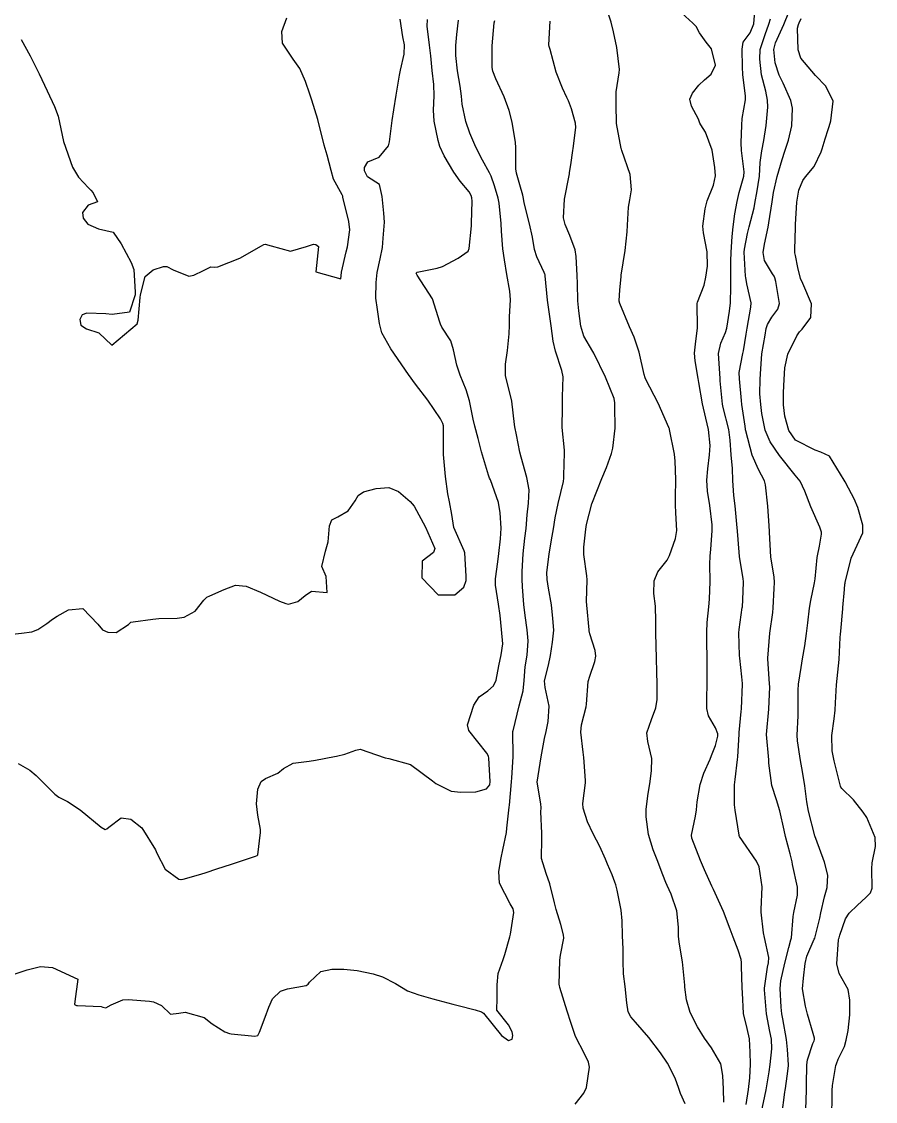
# Model space of a CAD drawing. Header units: metres. Extents: x 318500 to 325275, y 7408834 to 7428799.
# Drawn here: x 319877.7 to 319945, y 7411572.9 to 7411658 of the extents above; entities that cross this region are included whole.
import ezdxf

# ---------------------------------------------------------------- set-up
doc = ezdxf.new("R2010")
doc.units = ezdxf.units.M
doc.header["$MEASUREMENT"] = 0
doc.layers.add('Curvas de Nivel 1m', color=11, linetype='Continuous')
doc.layers.add('Curvas de Nivel 5m', color=15, linetype='Continuous')

msp = doc.modelspace()

# ---------------------------------------------------------------- linework, layer by layer
at = {"layer": 'Curvas de Nivel 1m', "flags": 128}
for points, elevation in [([(319933.017, 7411572.833), (319932.999, 7411573.86), (319932.945, 7411574.932), (319932.791, 7411575.862), (319932.049, 7411577.125), (319931.502, 7411577.878), (319930.948, 7411578.766), (319930.369, 7411579.896), (319930.095, 7411580.9), (319929.965, 7411581.902), (319929.952, 7411582.063), (319929.783, 7411583.905), (319929.528, 7411585.283), (319929.454, 7411585.911), (319929.444, 7411586.638), (319929.313, 7411587.913), (319928.884, 7411589.246), (319928.574, 7411589.925), (319928.466, 7411590.17), (319928.228, 7411590.758), (319927.762, 7411591.935), (319927.451, 7411592.739), (319927.09, 7411593.942), (319926.898, 7411595.336), (319926.908, 7411595.944), (319927.074, 7411597.181), (319927.198, 7411597.941), (319927.324, 7411598.951), (319927.367, 7411599.94), (319927.035, 7411601.278), (319926.972, 7411601.944), (319927.33, 7411603.002), (319927.667, 7411603.937), (319927.766, 7411604.58), (319927.773, 7411605.937), (319927.747, 7411606.631), (319927.71, 7411607.938), (319927.695, 7411608.71), (319927.674, 7411609.938), (319927.679, 7411610.751), (319927.633, 7411611.939), (319927.517, 7411612.948), (319927.53, 7411613.94), (319927.824, 7411614.661), (319928.557, 7411615.582), (319928.751, 7411615.927), (319929.228, 7411617.272), (319929.312, 7411617.919), (319929.24, 7411619.291), (319929.211, 7411619.921), (319929.225, 7411620.52), (319929.243, 7411621.921), (319929.204, 7411623.38), (319929.146, 7411623.923), (319928.758, 7411625.87), (319928.744, 7411625.929), (319928.733, 7411625.962), (319928.701, 7411626.031), (319927.852, 7411627.939), (319926.89, 7411629.806), (319926.823, 7411629.949), (319926.754, 7411630.205), (319926.347, 7411631.956), (319925.972, 7411633.142), (319925.591, 7411633.968), (319924.827, 7411635.81), (319924.786, 7411635.981), (319924.783, 7411636.028), (319924.844, 7411636.894), (319924.929, 7411637.909), (319924.925, 7411637.979), (319924.929, 7411638.047), (319925.263, 7411639.974), (319925.417, 7411641.458), (319925.428, 7411641.972), (319925.504, 7411643.399), (319925.609, 7411643.97), (319925.75, 7411644.77), (319925.641, 7411645.97), (319924.988, 7411647.874), (319924.957, 7411647.98), (319924.949, 7411648.022), (319924.565, 7411649.987), (319924.532, 7411651.485), (319924.533, 7411651.988), (319924.544, 7411652.491), (319924.78, 7411653.984), (319924.793, 7411654.265), (319924.587, 7411655.988), (319924.346, 7411657.226), (319924.146, 7411657.995), (319923.647, 7411659.498)], 739), ([(319935.981, 7411571.951), (319936.376, 7411573.814), (319936.597, 7411575.235), (319936.676, 7411575.81), (319936.801, 7411577.056), (319936.778, 7411577.809), (319936.667, 7411578.412), (319936.39, 7411579.815), (319936.238, 7411581.688), (319936.243, 7411581.818), (319936.477, 7411583.472), (319936.543, 7411583.814), (319936.578, 7411584.247), (319936.24, 7411585.819), (319936.165, 7411586.18), (319935.983, 7411587.823), (319935.98, 7411588.037), (319936.04, 7411589.823), (319935.809, 7411591.4), (319935.614, 7411591.829), (319934.269, 7411593.785), (319934.241, 7411593.85), (319934.231, 7411593.89), (319933.915, 7411595.854), (319933.868, 7411596.291), (319933.867, 7411597.855), (319933.912, 7411598.269), (319934.113, 7411599.852), (319934.132, 7411600.073), (319934.234, 7411601.851), (319934.24, 7411601.993), (319934.398, 7411603.63), (319934.416, 7411603.85), (319934.49, 7411605.788), (319934.49, 7411605.849), (319934.438, 7411606.363), (319934.278, 7411607.852), (319934.264, 7411608.05), (319934.211, 7411609.853), (319934.228, 7411610.108), (319934.486, 7411611.85), (319934.489, 7411611.872), (319934.519, 7411612.469), (319934.586, 7411613.802), (319934.585, 7411613.849), (319934.581, 7411613.89), (319934.542, 7411614.093), (319934.266, 7411615.853), (319934.23, 7411616.188), (319934.098, 7411617.855), (319934.055, 7411618.399), (319933.92, 7411619.857), (319933.815, 7411620.672), (319933.742, 7411621.859), (319933.717, 7411622.797), (319933.611, 7411623.861), (319933.518, 7411625.031), (319933.414, 7411625.863), (319932.977, 7411627.608), (319932.923, 7411627.868), (319932.748, 7411629.708), (319932.733, 7411629.87), (319932.728, 7411629.893), (319932.601, 7411631.873), (319932.788, 7411632.666), (319933.157, 7411633.506), (319933.254, 7411633.865), (319933.475, 7411635.209), (319933.558, 7411635.863), (319933.592, 7411637.119), (319933.576, 7411637.863), (319933.581, 7411639.154), (319933.598, 7411639.863), (319933.682, 7411641.079), (319933.773, 7411641.861), (319933.901, 7411642.885), (319934.069, 7411643.859), (319934.238, 7411644.567), (319934.61, 7411645.853), (319934.636, 7411646.182), (319934.421, 7411647.856), (319934.383, 7411648.473), (319934.448, 7411649.856), (319934.48, 7411650.4), (319934.731, 7411651.853), (319934.738, 7411652.159), (319934.529, 7411653.855), (319934.492, 7411654.443), (319934.465, 7411655.856), (319934.56, 7411656.401), (319935.113, 7411657.14), (319935.381, 7411657.846), (319935.537, 7411659.451)], 741), ([(319876.11, 7411582.62), (319878.117, 7411583.278), (319879.171, 7411583.528), (319880.123, 7411583.453), (319882.11, 7411582.54), (319881.864, 7411580.763), (319881.836, 7411580.544), (319881.999, 7411580.462), (319882.079, 7411580.451), (319883.939, 7411580.373), (319884.078, 7411580.34), (319884.31, 7411580.275), (319884.731, 7411580.503), (319885.669, 7411580.911), (319886.087, 7411580.933), (319887.757, 7411580.793), (319888.084, 7411580.744), (319888.707, 7411580.451), (319889.408, 7411579.774), (319890.074, 7411579.849), (319890.575, 7411579.925), (319892.071, 7411579.504), (319892.688, 7411579.023), (319893.704, 7411578.385), (319894.058, 7411578.257), (319894.204, 7411578.231), (319896.055, 7411578.042), (319896.3, 7411578.104), (319896.419, 7411578.346), (319896.883, 7411579.53), (319897.155, 7411580.339), (319897.446, 7411580.98), (319898.099, 7411581.586), (319898.641, 7411581.783), (319900.106, 7411582.04), (319900.27, 7411582.135), (319900.384, 7411582.296), (319901.274, 7411583.132), (319902.126, 7411583.326), (319903.067, 7411583.319), (319904.125, 7411583.232), (319905.395, 7411582.957), (319906.118, 7411582.725), (319907.147, 7411582.204), (319908.101, 7411581.615), (319908.987, 7411581.291), (319910.092, 7411580.994), (319911.662, 7411580.571), (319912.085, 7411580.46), (319913.418, 7411580.12), (319913.936, 7411579.97), (319914.078, 7411579.863), (319915.503, 7411578.096), (319916.054, 7411577.7), (319916.341, 7411577.801), (319916.401, 7411578.085), (319916.354, 7411578.377), (319916.068, 7411578.927), (319915.125, 7411580.1), (319915.165, 7411581.028), (319915.166, 7411582.099), (319915.245, 7411582.977), (319915.637, 7411584.095), (319915.765, 7411584.473), (319916.158, 7411585.869), (319916.211, 7411586.089), (319916.49, 7411587.781), (319916.422, 7411588.087), (319916.196, 7411588.477), (319915.356, 7411590.099), (319915.293, 7411591.036), (319915.488, 7411592.098), (319915.618, 7411592.728), (319915.89, 7411594.094), (319915.934, 7411594.434), (319916.12, 7411596.092), (319916.139, 7411596.255), (319916.301, 7411598.09), (319916.302, 7411598.109), (319916.324, 7411598.386), (319916.415, 7411600.089), (319916.406, 7411602.063), (319916.405, 7411602.09), (319916.414, 7411602.123), (319916.885, 7411604.083), (319917.221, 7411605.275), (319917.293, 7411606.077), (319917.373, 7411607.149), (319917.522, 7411608.074), (319917.604, 7411609.205), (319917.532, 7411610.074), (319917.366, 7411611.208), (319917.266, 7411612.079), (319917.152, 7411613.459), (319917.124, 7411614.081), (319917.132, 7411614.667), (319917.219, 7411616.08), (319917.355, 7411617.302), (319917.444, 7411618.077), (319917.537, 7411619.145), (319917.639, 7411620.075), (319917.678, 7411621.122), (319917.5, 7411622.077), (319917.049, 7411623.699), (319916.962, 7411624.086), (319916.69, 7411625.454), (319916.559, 7411626.091), (319916.532, 7411626.261), (319916.307, 7411628.094), (319916.176, 7411628.648), (319915.822, 7411630.099), (319915.829, 7411631.034), (319915.985, 7411632.098), (319916.105, 7411633.409), (319916.132, 7411634.097), (319916.147, 7411634.76), (319916.218, 7411636.096), (319916.163, 7411636.774), (319915.919, 7411638.099), (319915.736, 7411639.236), (319915.623, 7411640.103), (319915.508, 7411641.496), (319915.477, 7411642.104), (319915.328, 7411643.712), (319915.247, 7411644.107), (319914.95, 7411645.084), (319914.683, 7411645.84), (319914.547, 7411646.116), (319913.995, 7411647.105), (319913.479, 7411648.133), (319913.006, 7411649.228), (319912.699, 7411650.145), (319912.415, 7411651.531), (319912.359, 7411652.15), (319912.256, 7411652.948), (319912.046, 7411654.155), (319911.897, 7411655.348), (319911.898, 7411656.158), (319911.973, 7411657.021), (319912.122, 7411658.155)], 736), ([(319876.471, 7411609.687), (319877.682, 7411609.812), (319878.473, 7411609.929), (319878.959, 7411610.102), (319879.66, 7411610.578), (319880.128, 7411610.931), (319880.489, 7411611.15), (319881.388, 7411611.666), (319882.498, 7411611.756), (319883.681, 7411610.522), (319884.046, 7411610.087), (319884.474, 7411609.899), (319885.123, 7411609.854), (319886.11, 7411610.494), (319886.302, 7411610.673), (319886.483, 7411610.701), (319888.031, 7411610.923), (319888.488, 7411610.976), (319889.931, 7411610.996), (319890.49, 7411611.065), (319891.369, 7411611.55), (319892.041, 7411612.415), (319892.268, 7411612.658), (319892.515, 7411612.759), (319893.646, 7411613.27), (319894.528, 7411613.611), (319895.373, 7411613.522), (319896.52, 7411613.04), (319898.011, 7411612.335), (319898.507, 7411612.145), (319898.729, 7411612.104), (319899.442, 7411612.316), (319900.031, 7411612.793), (319900.523, 7411613.135), (319901.772, 7411613.03), (319901.693, 7411614.283), (319901.333, 7411615.073), (319901.637, 7411616.284), (319901.841, 7411617.011), (319901.943, 7411618.28), (319902.13, 7411618.744), (319902.601, 7411618.974), (319903.408, 7411619.462), (319903.965, 7411620.257), (319904.213, 7411620.666), (319904.627, 7411620.965), (319905.625, 7411621.23), (319906.631, 7411621.29), (319907.396, 7411620.977), (319908.313, 7411620.195), (319908.614, 7411619.821), (319909.523, 7411618.181), (319910.245, 7411616.493), (319910.134, 7411616.174), (319909.243, 7411615.493), (319909.235, 7411614.183), (319910.52, 7411612.832), (319911.837, 7411612.833), (319912.53, 7411613.449), (319912.71, 7411613.965), (319912.722, 7411614.137), (319912.719, 7411614.315), (319912.602, 7411616.139), (319912.563, 7411616.311), (319911.752, 7411618.153), (319911.596, 7411619.164), (319911.415, 7411620.158), (319911.265, 7411620.799), (319911.102, 7411622.163), (319910.938, 7411623.894), (319910.925, 7411624.166), (319910.944, 7411625.919), (319910.928, 7411626.167), (319910.886, 7411626.351), (319910.705, 7411626.708), (319909.703, 7411628.18), (319908.739, 7411629.44), (319908.164, 7411630.199), (319906.78, 7411632.22), (319906.066, 7411633.504), (319905.891, 7411634.234), (319905.725, 7411635.328), (319905.61, 7411636.238), (319905.622, 7411637.465), (319905.71, 7411638.237), (319905.954, 7411639.317), (319906.114, 7411640.231), (319906.178, 7411640.943), (319906.294, 7411642.229), (319906.225, 7411642.926), (319906.089, 7411644.233), (319905.897, 7411645.183), (319904.955, 7411645.786), (319904.715, 7411646.252), (319904.697, 7411646.519), (319904.971, 7411646.969), (319905.861, 7411647.352), (319906.597, 7411648.226), (319906.679, 7411648.54), (319906.898, 7411650.222), (319907.029, 7411651.085), (319907.213, 7411652.217), (319907.465, 7411653.813), (319907.552, 7411654.213), (319907.839, 7411655.459), (319907.851, 7411656.209), (319907.722, 7411656.826), (319907.512, 7411658.214)], 734), ([(319877.647, 7411656.612), (319878.351, 7411655.33), (319878.735, 7411654.595), (319879.06, 7411653.922), (319879.682, 7411652.584), (319880.269, 7411651.337), (319880.549, 7411650.575), (319880.99, 7411648.57), (319881.7, 7411646.559), (319882.174, 7411645.774), (319882.944, 7411644.922), (319883.135, 7411644.73), (319883.308, 7411644.534), (319883.65, 7411643.809), (319882.925, 7411643.551), (319882.48, 7411642.984), (319882.545, 7411642.545), (319882.903, 7411642.067), (319883.735, 7411641.69), (319884.894, 7411641.432), (319885.531, 7411640.503), (319886.327, 7411639.033), (319886.53, 7411638.493), (319886.626, 7411636.7), (319886.629, 7411636.492), (319886.182, 7411635.124), (319884.806, 7411634.929), (319884.33, 7411634.994), (319882.808, 7411635.054), (319882.443, 7411634.908), (319882.277, 7411634.548), (319882.342, 7411634.093), (319882.793, 7411633.795), (319883.768, 7411633.504), (319884.78, 7411632.51), (319886.797, 7411634.193), (319886.87, 7411634.489), (319887.034, 7411636.28), (319887.05, 7411636.487), (319887.408, 7411637.925), (319888.053, 7411638.472), (319888.863, 7411638.714), (319889.13, 7411638.724), (319889.638, 7411638.448), (319890.853, 7411637.963), (319891.243, 7411638.037), (319892.027, 7411638.418), (319892.585, 7411638.691), (319892.863, 7411638.671), (319893.158, 7411638.7), (319894.87, 7411639.368), (319896.583, 7411640.354), (319896.77, 7411640.463), (319896.882, 7411640.474), (319897.352, 7411640.345), (319898.876, 7411639.927), (319900.13, 7411640.311), (319900.695, 7411640.49), (319900.882, 7411640.456), (319901.094, 7411640.297), (319900.86, 7411638.3), (319902.852, 7411637.755), (319902.893, 7411638.236), (319902.896, 7411638.27), (319903.262, 7411639.88), (319903.368, 7411640.265), (319903.551, 7411641.613), (319903.459, 7411642.265), (319903.01, 7411644.198), (319902.989, 7411644.27), (319902.941, 7411644.377), (319902.276, 7411645.603), (319902.081, 7411646.283), (319901.76, 7411647.506), (319901.533, 7411648.292), (319901.02, 7411650.3), (319900.553, 7411651.825), (319900.403, 7411652.31), (319900.057, 7411653.313), (319899.615, 7411654.322), (319899.081, 7411655.059), (319898.25, 7411656.339), (319898.203, 7411657.245), (319898.577, 7411658.335)], 733), ([(319921.318, 7411572.686), (319921.996, 7411573.561), (319922.203, 7411574.007), (319922.433, 7411575.594), (319922.364, 7411576.005), (319922.04, 7411576.652), (319921.344, 7411578.017), (319920.963, 7411579.129), (319920.69, 7411580.024), (319920.108, 7411581.875), (319920.069, 7411582.031), (319920.063, 7411582.078), (319920.092, 7411584.031), (319920.144, 7411584.43), (319920.421, 7411585.764), (319920.401, 7411586.028), (319920.172, 7411586.835), (319919.819, 7411588.036), (319919.681, 7411588.555), (319919.322, 7411590.043), (319919.035, 7411590.855), (319918.667, 7411592.054), (319918.684, 7411593.633), (319918.694, 7411594.054), (319918.613, 7411595.738), (319918.619, 7411596.055), (319918.607, 7411596.359), (319918.32, 7411598.06), (319918.62, 7411600.056), (319918.902, 7411601.522), (319919.014, 7411602.05), (319919.189, 7411602.849), (319919.264, 7411604.047), (319918.937, 7411605.538), (319918.907, 7411606.053), (319919.218, 7411607.279), (319919.362, 7411608.046), (319919.531, 7411609.104), (319919.618, 7411610.043), (319919.56, 7411610.978), (319919.447, 7411612.046), (319919.218, 7411613.361), (319919.092, 7411614.052), (319919.083, 7411614.59), (319919.261, 7411616.049), (319919.443, 7411617.181), (319919.593, 7411618.045), (319919.738, 7411618.908), (319919.97, 7411620.04), (319920.384, 7411621.781), (319920.422, 7411622.033), (319920.43, 7411622.246), (319920.478, 7411624.033), (319920.462, 7411624.244), (319920.289, 7411626.036), (319920.308, 7411627.628), (319920.315, 7411628.036), (319920.314, 7411628.448), (319920.362, 7411630.036), (319920.271, 7411630.524), (319919.76, 7411632.045), (319919.577, 7411632.837), (319919.417, 7411634.051), (319919.185, 7411635.694), (319919.141, 7411636.055), (319918.945, 7411637.973), (319918.937, 7411638.059), (319918.924, 7411638.122), (319918.862, 7411638.26), (319918.287, 7411639.482), (319918.112, 7411640.072), (319917.941, 7411641.028), (319917.7, 7411642.078), (319917.283, 7411643.737), (319917.23, 7411644.086), (319917.196, 7411644.34), (319916.951, 7411645.17), (319916.688, 7411646.093), (319916.634, 7411646.424), (319916.63, 7411648.094), (319916.603, 7411648.487), (319916.333, 7411650.097), (319916.114, 7411651.014), (319915.703, 7411652.103), (319915.061, 7411653.511), (319914.832, 7411654.114), (319914.782, 7411654.407), (319914.778, 7411656.115), (319914.936, 7411657.931), (319914.974, 7411658.112)], 737), ([(319937.601, 7411571.796), (319937.84, 7411573.634), (319937.865, 7411573.792), (319937.885, 7411573.909), (319938.017, 7411574.898), (319938.125, 7411575.693), (319938.128, 7411575.789), (319938.048, 7411576.998), (319937.964, 7411577.791), (319937.677, 7411579.397), (319937.606, 7411579.797), (319937.549, 7411580.338), (319937.465, 7411581.8), (319937.518, 7411582.4), (319937.844, 7411583.794), (319938.153, 7411585.045), (319938.316, 7411585.63), (319938.35, 7411585.788), (319938.494, 7411587.478), (319938.544, 7411587.786), (319938.837, 7411589.158), (319938.844, 7411589.784), (319938.454, 7411591.572), (319938.404, 7411591.788), (319938.249, 7411592.421), (319937.902, 7411593.796), (319937.792, 7411594.283), (319937.456, 7411595.803), (319937.181, 7411596.679), (319936.815, 7411597.813), (319936.587, 7411599.575), (319936.568, 7411599.817), (319936.38, 7411601.82), (319936.564, 7411603.818), (319936.648, 7411605.595), (319936.639, 7411605.817), (319936.488, 7411607.791), (319936.485, 7411607.82), (319936.492, 7411607.851), (319936.645, 7411609.818), (319936.886, 7411611.433), (319936.925, 7411611.814), (319937.003, 7411613.343), (319937.032, 7411613.813), (319936.999, 7411614.267), (319936.725, 7411615.818), (319936.63, 7411617.779), (319936.627, 7411617.819), (319936.597, 7411618.27), (319936.486, 7411619.822), (319936.324, 7411621.512), (319936.237, 7411621.826), (319935.771, 7411622.716), (319935.253, 7411623.841), (319934.771, 7411625.777), (319934.748, 7411625.849), (319934.737, 7411625.886), (319934.703, 7411626.138), (319934.454, 7411627.853), (319934.419, 7411628.159), (319934.255, 7411629.855), (319934.25, 7411630.362), (319934.526, 7411631.853), (319934.572, 7411632.062), (319934.795, 7411633.39), (319934.864, 7411633.849), (319935.161, 7411635.509), (319935.181, 7411635.845), (319934.853, 7411637.359), (319934.761, 7411637.851), (319934.75, 7411637.962), (319934.631, 7411639.852), (319934.648, 7411640.088), (319934.902, 7411641.322), (319935.006, 7411641.751), (319935.033, 7411641.848), (319935.418, 7411643.357), (319935.51, 7411643.841), (319935.636, 7411644.529), (319935.829, 7411645.837), (319935.903, 7411646.909), (319936.012, 7411647.835), (319936.18, 7411648.655), (319936.376, 7411649.83), (319936.496, 7411651.29), (319936.482, 7411651.828), (319936.339, 7411652.542), (319936.009, 7411653.836), (319935.854, 7411655.073), (319935.906, 7411655.838), (319936.279, 7411657), (319936.571, 7411657.828), (319936.705, 7411658.248)], 742), ([(319939.501, 7411572.259), (319939.543, 7411573.775), (319939.558, 7411574.223), (319939.578, 7411575.775), (319939.622, 7411576.188), (319940.055, 7411577.467), (319940.144, 7411577.684), (319940.169, 7411577.768), (319940.169, 7411577.876), (319940.065, 7411578.257), (319939.634, 7411579.774), (319939.458, 7411580.408), (319939.242, 7411581.779), (319939.296, 7411582.605), (319939.43, 7411583.777), (319939.566, 7411584.355), (319940.159, 7411585.688), (319940.19, 7411585.77), (319940.601, 7411587.347), (319940.682, 7411587.763), (319940.953, 7411589.015), (319941.161, 7411589.756), (319941.222, 7411590.747), (319940.967, 7411591.759), (319940.268, 7411593.625), (319940.225, 7411593.77), (319940.207, 7411593.835), (319939.709, 7411595.776), (319939.577, 7411596.507), (319939.416, 7411597.779), (319939.221, 7411598.896), (319939.079, 7411599.783), (319938.842, 7411601.317), (319938.809, 7411601.786), (319938.887, 7411603.294), (319938.901, 7411603.785), (319938.881, 7411605.328), (319938.912, 7411605.785), (319939.117, 7411607.116), (319939.239, 7411607.782), (319939.422, 7411608.829), (319939.555, 7411609.779), (319939.646, 7411610.626), (319939.783, 7411611.777), (319939.898, 7411612.398), (319940.178, 7411613.774), (319940.226, 7411614.091), (319940.399, 7411615.772), (319940.422, 7411615.912), (319940.573, 7411616.667), (319940.736, 7411617.62), (319940.733, 7411617.768), (319940.596, 7411618.182), (319939.878, 7411619.777), (319939.415, 7411620.999), (319939.037, 7411621.786), (319938.647, 7411622.261), (319937.405, 7411623.809), (319936.686, 7411624.888), (319936.277, 7411625.826), (319936.016, 7411627.134), (319935.939, 7411627.832), (319935.874, 7411628.691), (319935.894, 7411629.833), (319935.937, 7411630.658), (319936.025, 7411631.831), (319936.282, 7411633.315), (319936.377, 7411633.826), (319936.471, 7411634.159), (319936.814, 7411634.728), (319937.285, 7411635.351), (319937.421, 7411635.811), (319937.121, 7411637.552), (319937.045, 7411637.817), (319936.992, 7411637.949), (319936.863, 7411638.139), (319936.233, 7411639.189), (319936.129, 7411639.831), (319936.226, 7411640.494), (319936.521, 7411641.826), (319936.581, 7411642.159), (319936.828, 7411643.822), (319936.947, 7411644.562), (319937.229, 7411645.816), (319937.622, 7411647.169), (319937.833, 7411647.807), (319938.124, 7411648.683), (319938.386, 7411649.8), (319938.439, 7411651.204), (319938.31, 7411651.801), (319937.696, 7411653.175), (319937.39, 7411653.815), (319937.084, 7411654.778), (319936.983, 7411655.822), (319937.105, 7411656.343), (319937.764, 7411657.81), (319938.153, 7411658.786)], 743), ([(319941.545, 7411571.747), (319941.556, 7411573.307), (319941.563, 7411573.747), (319941.589, 7411574.163), (319941.866, 7411575.742), (319941.9, 7411575.874), (319942.037, 7411576.235), (319942.547, 7411577.238), (319942.681, 7411577.731), (319942.824, 7411578.485), (319942.96, 7411579.727), (319942.95, 7411580.875), (319942.817, 7411581.729), (319942.129, 7411582.987), (319941.931, 7411583.743), (319942.068, 7411585.65), (319942.097, 7411585.741), (319942.113, 7411585.789), (319942.164, 7411586.006), (319942.626, 7411587.29), (319942.92, 7411587.729), (319943.558, 7411588.362), (319944.209, 7411588.968), (319944.581, 7411589.34), (319944.72, 7411589.705), (319944.704, 7411591.237), (319944.726, 7411591.705), (319944.976, 7411592.986), (319944.963, 7411593.703), (319944.293, 7411595.274), (319944.015, 7411595.714), (319943.257, 7411596.673), (319942.318, 7411597.57), (319942.248, 7411597.67), (319942.231, 7411597.741), (319942.209, 7411597.854), (319941.733, 7411599.749), (319941.578, 7411600.535), (319941.539, 7411601.753), (319941.715, 7411603.072), (319941.808, 7411603.749), (319941.835, 7411604.322), (319941.897, 7411605.748), (319941.95, 7411606.234), (319942.115, 7411607.745), (319942.198, 7411609.465), (319942.217, 7411609.744), (319942.243, 7411609.984), (319942.413, 7411611.741), (319942.421, 7411611.831), (319942.533, 7411613.269), (319942.575, 7411613.704), (319942.582, 7411613.739), (319942.597, 7411613.796), (319943.068, 7411615.732), (319943.551, 7411616.75), (319943.982, 7411617.719), (319943.992, 7411618.326), (319943.582, 7411619.726), (319943.293, 7411620.396), (319942.639, 7411621.644), (319942.615, 7411621.716), (319942.598, 7411621.741), (319942.516, 7411621.868), (319941.369, 7411623.76), (319940.675, 7411624.09), (319940.216, 7411624.236), (319938.689, 7411625.035), (319938.142, 7411625.798), (319937.833, 7411626.925), (319937.734, 7411627.805), (319937.74, 7411628.8), (319937.79, 7411629.804), (319937.832, 7411630.736), (319938.077, 7411631.801), (319938.795, 7411633.262), (319939.004, 7411633.582), (319939.199, 7411633.786), (319939.884, 7411634.709), (319939.934, 7411635.779), (319939.265, 7411637.375), (319939.07, 7411637.788), (319938.869, 7411638.65), (319938.672, 7411639.587), (319938.633, 7411639.794), (319938.619, 7411640.059), (319938.672, 7411641.794), (319938.68, 7411642.027), (319938.794, 7411643.792), (319938.95, 7411644.751), (319939.243, 7411645.502), (319939.472, 7411645.785), (319940.139, 7411646.612), (319940.705, 7411647.773), (319940.776, 7411647.99), (319941.005, 7411648.796), (319941.26, 7411649.522), (319941.325, 7411649.765), (319941.457, 7411650.197), (319941.653, 7411651.761), (319941.058, 7411652.952), (319940.256, 7411653.778), (319939.09, 7411655.146), (319938.885, 7411655.793), (319938.826, 7411657.504), (319938.915, 7411657.793), (319938.973, 7411657.942), (319939.127, 7411658.263)], 744), ([(319929.988, 7411572.709), (319929.614, 7411573.524), (319929.486, 7411573.908), (319929.19, 7411574.735), (319928.579, 7411575.922), (319928.042, 7411576.717), (319927.109, 7411577.94), (319926.072, 7411579.155), (319925.69, 7411579.569), (319925.484, 7411579.959), (319925.378, 7411580.674), (319925.248, 7411581.963), (319925.133, 7411582.957), (319925.092, 7411583.966), (319925.086, 7411584.902), (319925.046, 7411585.967), (319925.01, 7411587.135), (319924.942, 7411587.969), (319924.629, 7411589.558), (319924.507, 7411589.976), (319924.435, 7411590.19), (319924.228, 7411590.773), (319923.866, 7411591.615), (319923.708, 7411591.988), (319923.255, 7411592.995), (319922.74, 7411594.003), (319922.284, 7411594.94), (319921.942, 7411596.014), (319921.925, 7411596.392), (319922.134, 7411598.012), (319922.135, 7411598.199), (319921.985, 7411600.014), (319921.941, 7411600.429), (319921.767, 7411602.016), (319921.816, 7411602.586), (319922.182, 7411604.012), (319922.21, 7411604.204), (319922.341, 7411606.011), (319922.356, 7411606.086), (319922.435, 7411606.342), (319922.871, 7411607.586), (319922.939, 7411608.003), (319922.898, 7411608.437), (319922.477, 7411609.76), (319922.426, 7411610.011), (319922.418, 7411610.073), (319922.231, 7411612.013), (319922.214, 7411612.314), (319922.249, 7411614.013), (319922.225, 7411614.332), (319921.989, 7411616.016), (319921.995, 7411616.59), (319922.152, 7411618.014), (319922.216, 7411618.394), (319922.62, 7411620.01), (319923.425, 7411621.998), (319923.783, 7411622.864), (319924.181, 7411623.987), (319924.274, 7411624.388), (319924.466, 7411625.984), (319924.44, 7411627.707), (319924.443, 7411627.984), (319924.385, 7411628.325), (319923.711, 7411629.996), (319922.778, 7411631.89), (319922.704, 7411632.011), (319921.992, 7411633.218), (319921.766, 7411634.02), (319921.607, 7411635.234), (319921.53, 7411636.023), (319921.495, 7411637.378), (319921.472, 7411638.024), (319921.39, 7411639.51), (319921.321, 7411640.026), (319920.897, 7411641.177), (319920.526, 7411642.036), (319920.401, 7411642.555), (319920.459, 7411644.037), (319920.826, 7411645.899), (319920.855, 7411646.032), (319920.868, 7411646.125), (319920.971, 7411646.738), (319921.137, 7411647.879), (319921.163, 7411648.028), (319921.36, 7411649.682), (319921.33, 7411650.027), (319921.031, 7411651.155), (319920.789, 7411651.785), (319920.665, 7411652.036), (319920.321, 7411652.77), (319919.822, 7411654.049), (319919.329, 7411655.824), (319919.26, 7411656.058), (319919.241, 7411656.197), (319919.351, 7411658.057)], 738)]:
    msp.add_lwpolyline(points, dxfattribs=dict(at, elevation=elevation))
at = {"layer": 'Curvas de Nivel 5m', "flags": 128}
for points, elevation in [([(319934.798, 7411572.648), (319934.964, 7411573.836), (319935.078, 7411574.77), (319935.126, 7411575.834), (319935.104, 7411576.774), (319935.053, 7411577.835), (319934.867, 7411578.637), (319934.587, 7411579.842), (319934.498, 7411581.45), (319934.484, 7411581.844), (319934.427, 7411583.554), (319934.421, 7411583.846), (319934.383, 7411584.087), (319934.15, 7411584.822), (319933.762, 7411585.854), (319933.535, 7411586.491), (319933.015, 7411587.862), (319932.216, 7411589.594), (319932.086, 7411589.872), (319931.511, 7411591.159), (319931.202, 7411591.886), (319930.51, 7411593.653), (319930.482, 7411593.897), (319930.793, 7411595.391), (319930.865, 7411595.892), (319930.919, 7411596.504), (319931.16, 7411597.887), (319931.446, 7411598.77), (319931.94, 7411599.876), (319932.06, 7411600.169), (319932.366, 7411600.961), (319932.557, 7411601.688), (319932.556, 7411601.868), (319932.385, 7411602.347), (319931.818, 7411603.302), (319931.683, 7411603.881), (319931.677, 7411604.615), (319931.703, 7411605.881), (319931.715, 7411606.607), (319931.726, 7411607.881), (319931.688, 7411609.098), (319931.678, 7411609.882), (319931.719, 7411610.654), (319931.843, 7411611.88), (319931.903, 7411612.495), (319931.958, 7411613.879), (319931.925, 7411615.251), (319931.943, 7411615.879), (319931.999, 7411616.448), (319932.116, 7411617.877), (319932.111, 7411618.364), (319931.92, 7411619.881), (319931.747, 7411620.999), (319931.699, 7411621.884), (319931.765, 7411622.772), (319931.898, 7411623.882), (319931.943, 7411624.619), (319931.822, 7411625.883), (319931.598, 7411626.776), (319931.341, 7411627.891), (319931.065, 7411629.576), (319931.016, 7411629.896), (319930.771, 7411631.286), (319930.707, 7411631.901), (319930.787, 7411632.594), (319930.952, 7411633.898), (319930.928, 7411635.799), (319930.941, 7411635.898), (319931.48, 7411637.261), (319931.621, 7411637.889), (319931.739, 7411638.757), (319931.716, 7411639.887), (319931.419, 7411641.375), (319931.375, 7411641.893), (319931.56, 7411643.261), (319931.707, 7411643.888), (319932.215, 7411645.143), (319932.372, 7411645.879), (319932.32, 7411646.53), (319932.122, 7411647.883), (319931.59, 7411649.313), (319931.207, 7411649.897), (319931.146, 7411650.023), (319931.024, 7411650.334), (319930.491, 7411651.365), (319930.36, 7411651.91), (319930.555, 7411652.4), (319931.057, 7411653.014), (319931.515, 7411653.442), (319932.038, 7411653.885), (319932.363, 7411654.599), (319932.052, 7411655.886), (319931.625, 7411656.412), (319931.112, 7411657.143), (319930.85, 7411657.637), (319930.596, 7411657.908), (319929.139, 7411659.222)], 740), ([(319877.403, 7411599.535), (319878.326, 7411599.001), (319878.835, 7411598.585), (319880.305, 7411597.109), (319880.625, 7411596.887), (319881.301, 7411596.555), (319882.29, 7411595.875), (319883.952, 7411594.515), (319884.268, 7411594.347), (319884.4, 7411594.376), (319884.544, 7411594.507), (319885.529, 7411595.25), (319886.28, 7411595.152), (319887.151, 7411594.477), (319888.244, 7411592.742), (319888.343, 7411592.458), (319888.988, 7411591.209), (319890.078, 7411590.432), (319890.219, 7411590.381), (319890.264, 7411590.385), (319890.401, 7411590.428), (319891.813, 7411590.825), (319892.225, 7411590.944), (319893.06, 7411591.229), (319894.232, 7411591.609), (319896.126, 7411592.239), (319896.239, 7411592.275), (319896.284, 7411592.305), (319896.305, 7411592.349), (319896.518, 7411594.096), (319896.506, 7411594.348), (319896.287, 7411595.463), (319896.188, 7411596.352), (319896.312, 7411597.516), (319896.556, 7411598.109), (319896.899, 7411598.344), (319897.882, 7411598.779), (319898.332, 7411599.132), (319899.097, 7411599.56), (319900.341, 7411599.724), (319900.841, 7411599.794), (319902.347, 7411600.08), (319902.505, 7411600.111), (319903.15, 7411600.262), (319904.02, 7411600.588), (319904.356, 7411600.681), (319905.664, 7411600.23), (319906.346, 7411599.976), (319906.637, 7411599.924), (319908.339, 7411599.46), (319910.062, 7411598.173), (319910.318, 7411597.961), (319911.529, 7411597.368), (319912.311, 7411597.267), (319913.49, 7411597.301), (319914.314, 7411597.54), (319914.576, 7411597.849), (319914.619, 7411598.107), (319914.508, 7411599.948), (319914.476, 7411600.109), (319914.354, 7411600.355), (319912.928, 7411602.132), (319912.832, 7411602.581), (319913.314, 7411604.126), (319913.737, 7411604.794), (319914.417, 7411605.263), (319914.866, 7411605.663), (319915.088, 7411606.103), (319915.299, 7411607.25), (319915.489, 7411608.1), (319915.601, 7411608.966), (319915.516, 7411610.1), (319915.392, 7411611.206), (319915.278, 7411612.102), (319915.028, 7411613.61), (319915.02, 7411614.105), (319915.223, 7411615.434), (319915.299, 7411616.103), (319915.43, 7411617.249), (319915.47, 7411618.101), (319915.401, 7411619.309), (319915.267, 7411620.104), (319914.638, 7411621.897), (319914.567, 7411622.039), (319914.534, 7411622.112), (319914.48, 7411622.275), (319913.923, 7411624.121), (319913.655, 7411625.156), (319913.401, 7411626.129), (319913.268, 7411626.694), (319912.979, 7411628.136), (319912.733, 7411628.986), (319912.254, 7411630.147), (319911.978, 7411630.936), (319911.728, 7411632.156), (319911.5, 7411632.872), (319910.798, 7411633.936), (319910.685, 7411634.171), (319910.636, 7411634.338), (319910.055, 7411636.178), (319908.858, 7411638.035), (319908.786, 7411638.191), (319908.861, 7411638.278), (319910.445, 7411638.594), (319910.866, 7411638.722), (319912.086, 7411639.366), (319912.878, 7411639.931), (319912.966, 7411640.139), (319913.128, 7411641.916), (319913.137, 7411642.137), (319913.199, 7411643.873), (319913.177, 7411644.136), (319913.121, 7411644.316), (319912.945, 7411644.603), (319912.244, 7411645.442), (319911.743, 7411646.158), (319910.979, 7411647.458), (319910.655, 7411648.173), (319910.507, 7411648.665), (319910.205, 7411650.178), (319910.157, 7411651.05), (319910.198, 7411652.178), (319910.168, 7411653.064), (319910.052, 7411654.18), (319909.928, 7411655.341), (319909.821, 7411656.183), (319909.633, 7411657.666), (319909.667, 7411658.185)], 735)]:
    msp.add_lwpolyline(points, dxfattribs=dict(at, elevation=elevation))

doc.saveas('drawing.dxf')
